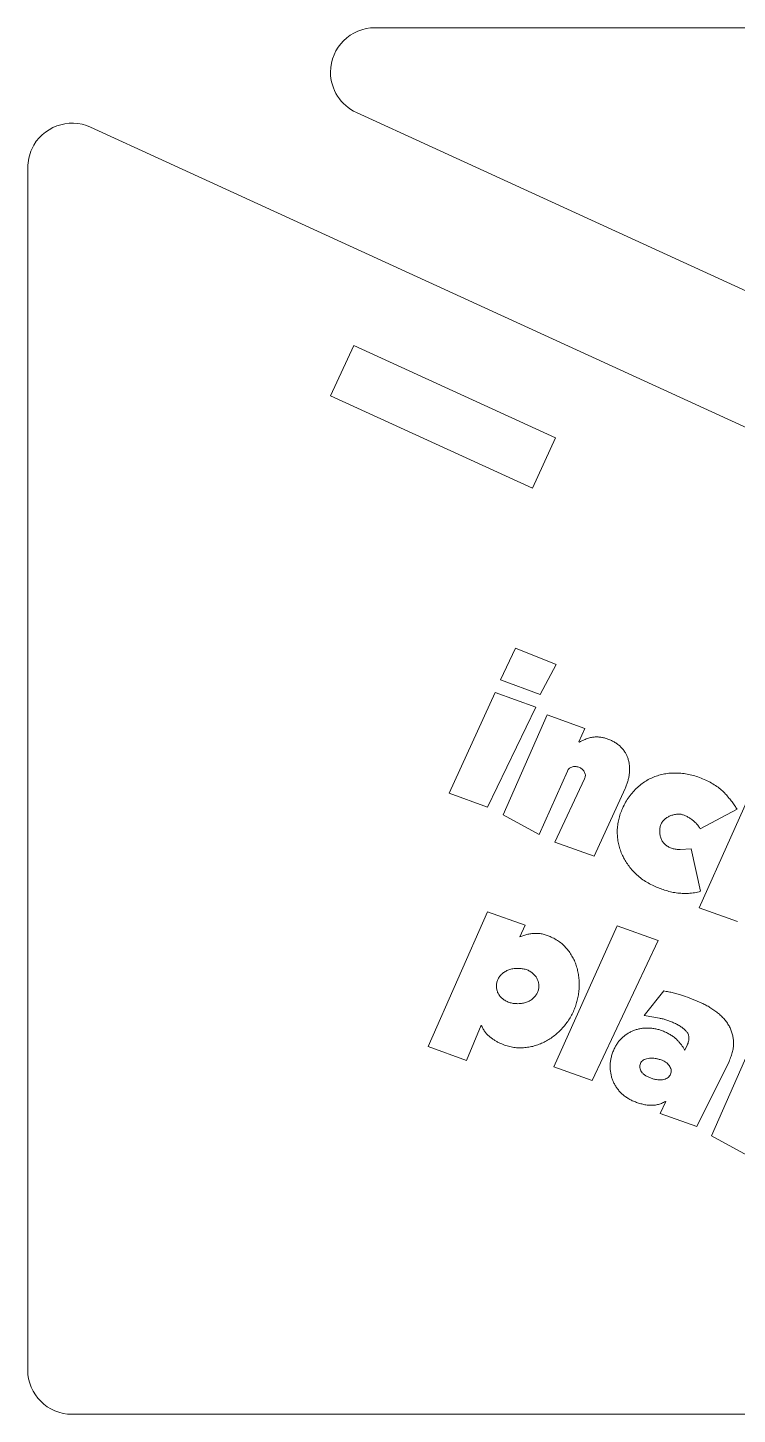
# Model space of a CAD drawing. Header units: inches. Extents: x 0.3 to 10.08, y -5.3 to -0.21.
# Drawn here: x 0.302 to 1.899, y -3.337 to -0.214 of the extents above; entities that cross this region are included whole.
import ezdxf

# ---------------------------------------------------------------- set-up
doc = ezdxf.new("R2010")
doc.units = ezdxf.units.IN
doc.header["$MEASUREMENT"] = 0
doc.layers.add('Layer 1', color=7, linetype='Continuous')

# ---------------------------------------------------------------- blocks, each defined once
blk = doc.blocks.new('block 10')
at = {"layer": 'Layer 1', "color": 7, "lineweight": 15, "true_color": 0xffffff}
blk.add_open_spline([(1.3572, -2.3736), (1.3572, -2.371), (1.3573, -2.3683), (1.3578, -2.3657), (1.3582, -2.3632), (1.359, -2.3607), (1.36, -2.3583), (1.3611, -2.3559), (1.3625, -2.3536), (1.3641, -2.3515), (1.3657, -2.3493), (1.3676, -2.3472), (1.3697, -2.3453), (1.3719, -2.3433), (1.3743, -2.3415), (1.3768, -2.34), (1.3794, -2.3385), (1.3822, -2.3373), (1.385, -2.3363), (1.3881, -2.3352), (1.3912, -2.3344), (1.3944, -2.3339), (1.3978, -2.3333), (1.4013, -2.3332), (1.4048, -2.333)], degree=3, knots=[0, 0, 0, 0, 1, 1, 1, 2, 2, 2, 3, 3, 3, 4, 4, 4, 5, 5, 5, 6, 6, 6, 7, 7, 7, 8, 8, 8, 8], dxfattribs=at)
blk = doc.blocks.new('block 11')
at = {"layer": 'Layer 1', "color": 7, "lineweight": 15, "true_color": 0xffffff}
blk.add_open_spline([(1.4048, -2.333), (1.4083, -2.3331), (1.4117, -2.3333), (1.4151, -2.3337), (1.4182, -2.3341), (1.4213, -2.3348), (1.4242, -2.3358), (1.427, -2.3367), (1.4298, -2.3379), (1.4323, -2.3394), (1.4348, -2.3408), (1.4372, -2.3425), (1.4394, -2.3444), (1.4415, -2.3462), (1.4434, -2.3482), (1.4451, -2.3504), (1.4467, -2.3524), (1.4481, -2.3547), (1.4492, -2.357), (1.4503, -2.3593), (1.4512, -2.3617), (1.4517, -2.3642), (1.4523, -2.3668), (1.4524, -2.3694), (1.4526, -2.372)], degree=3, knots=[0, 0, 0, 0, 1, 1, 1, 2, 2, 2, 3, 3, 3, 4, 4, 4, 5, 5, 5, 6, 6, 6, 7, 7, 7, 8, 8, 8, 8], dxfattribs=at)
blk = doc.blocks.new('block 12')
at = {"layer": 'Layer 1', "color": 7, "lineweight": 15, "true_color": 0xffffff}
blk.add_open_spline([(1.4526, -2.372), (1.4525, -2.3746), (1.4524, -2.3772), (1.452, -2.3798), (1.4515, -2.3822), (1.4508, -2.3847), (1.4497, -2.387), (1.4486, -2.3894), (1.4473, -2.3916), (1.4457, -2.3938), (1.444, -2.3961), (1.4421, -2.3982), (1.4401, -2.4001), (1.439, -2.4011), (1.4379, -2.4021), (1.4367, -2.403), (1.4355, -2.4039), (1.4343, -2.4047), (1.433, -2.4054), (1.4318, -2.4062), (1.4305, -2.4069), (1.4291, -2.4076), (1.4278, -2.4082), (1.4264, -2.4088), (1.4249, -2.4093), (1.4235, -2.4098), (1.422, -2.4103), (1.4205, -2.4106), (1.419, -2.4111), (1.4174, -2.4114), (1.4158, -2.4116), (1.4142, -2.4119), (1.4125, -2.4121), (1.4108, -2.4122), (1.4091, -2.4123), (1.4073, -2.4124), (1.4056, -2.4125)], degree=3, knots=[0, 0, 0, 0, 1, 1, 1, 2, 2, 2, 3, 3, 3, 4, 4, 4, 5, 5, 5, 6, 6, 6, 7, 7, 7, 8, 8, 8, 9, 9, 9, 10, 10, 10, 11, 11, 11, 12, 12, 12, 12], dxfattribs=at)
blk = doc.blocks.new('block 13')
at = {"layer": 'Layer 1', "color": 7, "lineweight": 15, "true_color": 0xffffff}
blk.add_open_spline([(1.4056, -2.4125), (1.4038, -2.4124), (1.402, -2.4124), (1.4002, -2.4123), (1.3985, -2.4122), (1.3968, -2.4121), (1.3951, -2.4118), (1.3935, -2.4116), (1.3919, -2.4113), (1.3903, -2.4109), (1.3887, -2.4105), (1.3872, -2.4101), (1.3857, -2.4096), (1.3829, -2.4086), (1.3802, -2.4073), (1.3775, -2.4059), (1.3751, -2.4045), (1.3727, -2.403), (1.3705, -2.4012), (1.3685, -2.3995), (1.3666, -2.3975), (1.3649, -2.3954), (1.3633, -2.3933), (1.3619, -2.3911), (1.3607, -2.3888), (1.3596, -2.3865), (1.3586, -2.384), (1.3581, -2.3815), (1.3575, -2.3789), (1.3573, -2.3762), (1.3572, -2.3736)], degree=3, knots=[0, 0, 0, 0, 1, 1, 1, 2, 2, 2, 3, 3, 3, 4, 4, 4, 5, 5, 5, 6, 6, 6, 7, 7, 7, 8, 8, 8, 9, 9, 9, 10, 10, 10, 10], dxfattribs=at)
blk = doc.blocks.new('block 14')
at = {"layer": 'Layer 1', "color": 7, "lineweight": 15, "true_color": 0xffffff}
blk.add_open_spline([(1.7095, -2.5817), (1.7069, -2.5809), (1.7043, -2.5801), (1.7018, -2.5791), (1.6996, -2.5782), (1.6974, -2.5772), (1.6953, -2.576), (1.6933, -2.5749), (1.6915, -2.5737), (1.6898, -2.5723), (1.6882, -2.5711), (1.6868, -2.5697), (1.6855, -2.5681), (1.6843, -2.5667), (1.6832, -2.5652), (1.6823, -2.5636), (1.6815, -2.5621), (1.6809, -2.5606), (1.6804, -2.559), (1.68, -2.5574), (1.6798, -2.5558), (1.6799, -2.5543), (1.6799, -2.5526), (1.6802, -2.551), (1.6805, -2.5494)], degree=3, knots=[0, 0, 0, 0, 1, 1, 1, 2, 2, 2, 3, 3, 3, 4, 4, 4, 5, 5, 5, 6, 6, 6, 7, 7, 7, 8, 8, 8, 8], dxfattribs=at)
blk = doc.blocks.new('block 15')
at = {"layer": 'Layer 1', "color": 7, "lineweight": 15, "true_color": 0xffffff}
blk.add_open_spline([(1.6805, -2.5494), (1.6811, -2.5479), (1.6817, -2.5464), (1.6826, -2.545), (1.6834, -2.5437), (1.6845, -2.5425), (1.6857, -2.5414), (1.687, -2.5403), (1.6885, -2.5393), (1.69, -2.5386), (1.6918, -2.5377), (1.6936, -2.5371), (1.6954, -2.5366), (1.6975, -2.536), (1.6995, -2.5356), (1.7016, -2.5354), (1.7037, -2.5351), (1.7059, -2.535), (1.708, -2.5351), (1.7102, -2.5351), (1.7125, -2.5354), (1.7147, -2.5358), (1.7171, -2.5362), (1.7194, -2.5367), (1.7217, -2.5373)], degree=3, knots=[0, 0, 0, 0, 1, 1, 1, 2, 2, 2, 3, 3, 3, 4, 4, 4, 5, 5, 5, 6, 6, 6, 7, 7, 7, 8, 8, 8, 8], dxfattribs=at)
blk = doc.blocks.new('block 16')
at = {"layer": 'Layer 1', "color": 7, "lineweight": 15, "true_color": 0xffffff}
blk.add_open_spline([(1.7217, -2.5373), (1.7245, -2.5381), (1.7273, -2.539), (1.73, -2.54), (1.7323, -2.5409), (1.7346, -2.542), (1.7367, -2.5433), (1.7386, -2.5444), (1.7404, -2.5457), (1.7421, -2.5472), (1.7435, -2.5485), (1.7448, -2.55), (1.746, -2.5516), (1.747, -2.553), (1.7478, -2.5546), (1.7486, -2.5562), (1.7493, -2.5576), (1.7499, -2.5591), (1.7502, -2.5606), (1.7506, -2.562), (1.7507, -2.5634), (1.7507, -2.5649), (1.7506, -2.5662), (1.7504, -2.5676), (1.7501, -2.569)], degree=3, knots=[0, 0, 0, 0, 1, 1, 1, 2, 2, 2, 3, 3, 3, 4, 4, 4, 5, 5, 5, 6, 6, 6, 7, 7, 7, 8, 8, 8, 8], dxfattribs=at)
blk = doc.blocks.new('block 17')
at = {"layer": 'Layer 1', "color": 7, "lineweight": 15, "true_color": 0xffffff}
blk.add_open_spline([(1.7501, -2.569), (1.7496, -2.5704), (1.7491, -2.5719), (1.7484, -2.5733), (1.7477, -2.5746), (1.7467, -2.5759), (1.7456, -2.577), (1.7444, -2.5781), (1.7431, -2.5791), (1.7418, -2.58), (1.7402, -2.581), (1.7385, -2.5817), (1.7368, -2.5824), (1.7349, -2.5831), (1.733, -2.5836), (1.731, -2.5839), (1.7289, -2.5842), (1.7267, -2.5843), (1.7246, -2.5843), (1.7221, -2.5842), (1.7197, -2.584), (1.7173, -2.5836), (1.7147, -2.5831), (1.7121, -2.5824), (1.7095, -2.5817)], degree=3, knots=[0, 0, 0, 0, 1, 1, 1, 2, 2, 2, 3, 3, 3, 4, 4, 4, 5, 5, 5, 6, 6, 6, 7, 7, 7, 8, 8, 8, 8], dxfattribs=at)
blk = doc.blocks.new('block 22')
at = {"layer": 'Layer 1', "color": 7, "lineweight": 15, "true_color": 0xffffff}
blk.add_lwpolyline([(1.9406, -2.4849), (1.8412, -2.7102)], dxfattribs=at)
blk = doc.blocks.new('block 23')
at = {"layer": 'Layer 1', "color": 7, "lineweight": 15, "true_color": 0xffffff}
blk.add_lwpolyline([(1.8412, -2.7102), (1.9223, -2.7546)], dxfattribs=at)
blk = doc.blocks.new('block 35')
at = {"layer": 'Layer 1', "color": 7, "lineweight": 15, "true_color": 0xffffff}
blk.add_lwpolyline([(1.8083, -2.6894), (1.8808, -2.5426)], dxfattribs=at)
blk = doc.blocks.new('block 36')
at = {"layer": 'Layer 1', "color": 7, "lineweight": 15, "true_color": 0xffffff}
blk.add_open_spline([(1.8808, -2.5426), (1.8825, -2.5388), (1.8842, -2.535), (1.8856, -2.5311), (1.887, -2.5275), (1.8881, -2.5238), (1.889, -2.52), (1.8898, -2.5165), (1.8904, -2.513), (1.8907, -2.5094), (1.8911, -2.506), (1.8912, -2.5026), (1.8911, -2.4992), (1.891, -2.4959), (1.8906, -2.4927), (1.8901, -2.4894), (1.8896, -2.4863), (1.889, -2.4832), (1.8881, -2.4801), (1.8873, -2.4771), (1.8862, -2.4741), (1.885, -2.4712), (1.8838, -2.4682), (1.8824, -2.4654), (1.8809, -2.4626), (1.8793, -2.4599), (1.8776, -2.4571), (1.8758, -2.4545), (1.874, -2.4519), (1.872, -2.4494), (1.8699, -2.4469), (1.8677, -2.4444), (1.8654, -2.4421), (1.8629, -2.4398), (1.8605, -2.4374), (1.8578, -2.4352), (1.8552, -2.4331), (1.8525, -2.4309), (1.8497, -2.4288), (1.8468, -2.4269), (1.8439, -2.4248), (1.841, -2.4229), (1.838, -2.4211), (1.8351, -2.4193), (1.832, -2.4175), (1.8289, -2.4159), (1.8258, -2.4143), (1.8226, -2.4128), (1.8195, -2.4112)], degree=3, knots=[0, 0, 0, 0, 1, 1, 1, 2, 2, 2, 3, 3, 3, 4, 4, 4, 5, 5, 5, 6, 6, 6, 7, 7, 7, 8, 8, 8, 9, 9, 9, 10, 10, 10, 11, 11, 11, 12, 12, 12, 13, 13, 13, 14, 14, 14, 15, 15, 15, 16, 16, 16, 16], dxfattribs=at)
blk = doc.blocks.new('block 37')
at = {"layer": 'Layer 1', "color": 7, "lineweight": 15, "true_color": 0xffffff}
blk.add_open_spline([(1.8195, -2.4112), (1.8124, -2.4081), (1.8053, -2.405), (1.7982, -2.4021), (1.7911, -2.3993), (1.784, -2.3967), (1.7768, -2.3943), (1.7732, -2.3931), (1.7696, -2.3919), (1.766, -2.3909), (1.7625, -2.3899), (1.7589, -2.3889), (1.7553, -2.3881), (1.7518, -2.3872), (1.7482, -2.3864), (1.7446, -2.3857), (1.7411, -2.385), (1.7375, -2.3844), (1.7339, -2.3839)], degree=3, knots=[0, 0, 0, 0, 1, 1, 1, 2, 2, 2, 3, 3, 3, 4, 4, 4, 5, 5, 5, 6, 6, 6, 6], dxfattribs=at)
blk = doc.blocks.new('block 38')
at = {"layer": 'Layer 1', "color": 7, "lineweight": 15, "true_color": 0xffffff}
blk.add_lwpolyline([(1.7339, -2.3839), (1.6899, -2.4395)], dxfattribs=at)
blk = doc.blocks.new('block 39')
at = {"layer": 'Layer 1', "color": 7, "lineweight": 15, "true_color": 0xffffff}
blk.add_open_spline([(1.6899, -2.4395), (1.6957, -2.4403), (1.7014, -2.4411), (1.7072, -2.442), (1.7128, -2.4429), (1.7184, -2.4439), (1.724, -2.4451), (1.7268, -2.4457), (1.7296, -2.4463), (1.7323, -2.447), (1.7352, -2.4478), (1.738, -2.4486), (1.7407, -2.4495), (1.7436, -2.4505), (1.7465, -2.4515), (1.7493, -2.4526), (1.7522, -2.4537), (1.755, -2.455), (1.7579, -2.4563)], degree=3, knots=[0, 0, 0, 0, 1, 1, 1, 2, 2, 2, 3, 3, 3, 4, 4, 4, 5, 5, 5, 6, 6, 6, 6], dxfattribs=at)
blk = doc.blocks.new('block 40')
at = {"layer": 'Layer 1', "color": 7, "lineweight": 15, "true_color": 0xffffff}
blk.add_open_spline([(1.7579, -2.4563), (1.7609, -2.4577), (1.7638, -2.4592), (1.7667, -2.4608), (1.7693, -2.4623), (1.7719, -2.4639), (1.7743, -2.4656), (1.7766, -2.4672), (1.7787, -2.4689), (1.7807, -2.4708), (1.7826, -2.4725), (1.7843, -2.4743), (1.7859, -2.4763), (1.7866, -2.4773), (1.7873, -2.4782), (1.7879, -2.4793), (1.7885, -2.4803), (1.7889, -2.4813), (1.7893, -2.4824), (1.7897, -2.4835), (1.7901, -2.4846), (1.7903, -2.4857), (1.7905, -2.4869), (1.7906, -2.4881), (1.7906, -2.4893), (1.7907, -2.4906), (1.7906, -2.4918), (1.7905, -2.4931), (1.7903, -2.4944), (1.7901, -2.4958), (1.7898, -2.4971), (1.7894, -2.4985), (1.789, -2.4999), (1.7885, -2.5013), (1.788, -2.5028), (1.7873, -2.5042), (1.7867, -2.5057)], degree=3, knots=[0, 0, 0, 0, 1, 1, 1, 2, 2, 2, 3, 3, 3, 4, 4, 4, 5, 5, 5, 6, 6, 6, 7, 7, 7, 8, 8, 8, 9, 9, 9, 10, 10, 10, 11, 11, 11, 12, 12, 12, 12], dxfattribs=at)
blk = doc.blocks.new('block 41')
at = {"layer": 'Layer 1', "color": 7, "lineweight": 15, "true_color": 0xffffff}
blk.add_lwpolyline([(1.7867, -2.5057), (1.7813, -2.5175)], dxfattribs=at)
blk = doc.blocks.new('block 42')
at = {"layer": 'Layer 1', "color": 7, "lineweight": 15, "true_color": 0xffffff}
blk.add_open_spline([(1.7813, -2.5175), (1.7803, -2.5157), (1.7793, -2.5139), (1.7782, -2.5122), (1.7771, -2.5103), (1.7759, -2.5085), (1.7746, -2.5068), (1.7733, -2.5049), (1.7719, -2.5031), (1.7704, -2.5014), (1.7689, -2.4995), (1.7674, -2.4977), (1.7657, -2.4959), (1.764, -2.494), (1.7621, -2.4922), (1.7602, -2.4906), (1.7582, -2.4888), (1.756, -2.4871), (1.7537, -2.4855), (1.7513, -2.4839), (1.7488, -2.4823), (1.7462, -2.4809), (1.7434, -2.4794), (1.7405, -2.478), (1.7377, -2.4766)], degree=3, knots=[0, 0, 0, 0, 1, 1, 1, 2, 2, 2, 3, 3, 3, 4, 4, 4, 5, 5, 5, 6, 6, 6, 7, 7, 7, 8, 8, 8, 8], dxfattribs=at)
blk = doc.blocks.new('block 43')
at = {"layer": 'Layer 1', "color": 7, "lineweight": 15, "true_color": 0xffffff}
blk.add_open_spline([(1.7377, -2.4766), (1.7348, -2.4753), (1.7319, -2.4741), (1.729, -2.473), (1.7262, -2.472), (1.7233, -2.4711), (1.7204, -2.4704), (1.7175, -2.4696), (1.7146, -2.469), (1.7116, -2.4685), (1.7088, -2.4681), (1.7059, -2.4678), (1.703, -2.4676), (1.7001, -2.4674), (1.6972, -2.4674), (1.6944, -2.4675), (1.6916, -2.4675), (1.6888, -2.4677), (1.6861, -2.468), (1.6834, -2.4684), (1.6807, -2.4689), (1.678, -2.4695), (1.6753, -2.4701), (1.6727, -2.4708), (1.6701, -2.4716), (1.6676, -2.4724), (1.6651, -2.4734), (1.6626, -2.4745), (1.6602, -2.4756), (1.6578, -2.4768), (1.6555, -2.4781), (1.6531, -2.4794), (1.6508, -2.4808), (1.6486, -2.4824), (1.6464, -2.484), (1.6443, -2.4856), (1.6422, -2.4874), (1.6402, -2.4892), (1.6382, -2.4911), (1.6363, -2.4931), (1.6344, -2.4951), (1.6327, -2.4972), (1.631, -2.4995), (1.6294, -2.5017), (1.6278, -2.5041), (1.6264, -2.5065), (1.6249, -2.509), (1.6237, -2.5116), (1.6224, -2.5142)], degree=3, knots=[0, 0, 0, 0, 1, 1, 1, 2, 2, 2, 3, 3, 3, 4, 4, 4, 5, 5, 5, 6, 6, 6, 7, 7, 7, 8, 8, 8, 9, 9, 9, 10, 10, 10, 11, 11, 11, 12, 12, 12, 13, 13, 13, 14, 14, 14, 15, 15, 15, 16, 16, 16, 16], dxfattribs=at)
blk = doc.blocks.new('block 44')
at = {"layer": 'Layer 1', "color": 7, "lineweight": 15, "true_color": 0xffffff}
blk.add_open_spline([(1.6224, -2.5142), (1.6211, -2.5173), (1.6198, -2.5203), (1.6186, -2.5235), (1.6175, -2.5264), (1.6166, -2.5295), (1.6159, -2.5326), (1.6151, -2.5355), (1.6145, -2.5385), (1.614, -2.5416), (1.6136, -2.5446), (1.6134, -2.5476), (1.6133, -2.5506), (1.6132, -2.5535), (1.6132, -2.5564), (1.6134, -2.5594), (1.6136, -2.5622), (1.6139, -2.565), (1.6144, -2.5678), (1.6148, -2.5706), (1.6154, -2.5733), (1.616, -2.576), (1.6167, -2.5787), (1.6175, -2.5813), (1.6185, -2.5839), (1.6194, -2.5865), (1.6206, -2.589), (1.6218, -2.5914), (1.623, -2.5939), (1.6243, -2.5963), (1.6257, -2.5986), (1.6272, -2.6009), (1.6287, -2.6031), (1.6304, -2.6053), (1.6321, -2.6075), (1.6339, -2.6096), (1.6358, -2.6116), (1.6377, -2.6137), (1.6398, -2.6156), (1.6419, -2.6174), (1.644, -2.6192), (1.6462, -2.6209), (1.6484, -2.6225), (1.6507, -2.6242), (1.6531, -2.6257), (1.6555, -2.6271), (1.658, -2.6285), (1.6606, -2.6298), (1.6631, -2.631)], degree=3, knots=[0, 0, 0, 0, 1, 1, 1, 2, 2, 2, 3, 3, 3, 4, 4, 4, 5, 5, 5, 6, 6, 6, 7, 7, 7, 8, 8, 8, 9, 9, 9, 10, 10, 10, 11, 11, 11, 12, 12, 12, 13, 13, 13, 14, 14, 14, 15, 15, 15, 16, 16, 16, 16], dxfattribs=at)
blk = doc.blocks.new('block 45')
at = {"layer": 'Layer 1', "color": 7, "lineweight": 15, "true_color": 0xffffff}
blk.add_open_spline([(1.6631, -2.631), (1.6663, -2.6324), (1.6694, -2.6337), (1.6726, -2.6349), (1.6757, -2.6361), (1.6789, -2.637), (1.6821, -2.6379), (1.6852, -2.6387), (1.6884, -2.6394), (1.6915, -2.64), (1.6947, -2.6406), (1.6978, -2.641), (1.701, -2.6412), (1.7042, -2.6415), (1.7073, -2.6415), (1.7104, -2.6413), (1.7136, -2.6411), (1.7167, -2.6406), (1.7197, -2.6399), (1.7228, -2.6392), (1.7258, -2.6382), (1.7287, -2.637), (1.7317, -2.6358), (1.7346, -2.6343), (1.7375, -2.6327)], degree=3, knots=[0, 0, 0, 0, 1, 1, 1, 2, 2, 2, 3, 3, 3, 4, 4, 4, 5, 5, 5, 6, 6, 6, 7, 7, 7, 8, 8, 8, 8], dxfattribs=at)
blk = doc.blocks.new('block 46')
at = {"layer": 'Layer 1', "color": 7, "lineweight": 15, "true_color": 0xffffff}
blk.add_lwpolyline([(1.7375, -2.6327), (1.7384, -2.6331)], dxfattribs=at)
blk = doc.blocks.new('block 47')
at = {"layer": 'Layer 1', "color": 7, "lineweight": 15, "true_color": 0xffffff}
blk.add_lwpolyline([(1.7384, -2.6331), (1.7261, -2.6598)], dxfattribs=at)
blk = doc.blocks.new('block 48')
at = {"layer": 'Layer 1', "color": 7, "lineweight": 15, "true_color": 0xffffff}
blk.add_lwpolyline([(1.7261, -2.6598), (1.8083, -2.6894)], dxfattribs=at)
blk = doc.blocks.new('block 82')
at = {"layer": 'Layer 1', "color": 7, "lineweight": 15, "true_color": 0xffffff}
blk.add_lwpolyline([(1.956, -1.8784), (1.8136, -2.1965)], dxfattribs=at)
blk = doc.blocks.new('block 83')
at = {"layer": 'Layer 1', "color": 7, "lineweight": 15, "true_color": 0xffffff}
blk.add_lwpolyline([(1.8136, -2.1965), (1.8996, -2.2273)], dxfattribs=at)
blk = doc.blocks.new('block 84')
at = {"layer": 'Layer 1', "color": 7, "lineweight": 15, "true_color": 0xffffff}
blk.add_lwpolyline([(1.7958, -2.064), (1.7711, -2.065)], dxfattribs=at)
blk = doc.blocks.new('block 85')
at = {"layer": 'Layer 1', "color": 7, "lineweight": 15, "true_color": 0xffffff}
blk.add_open_spline([(1.7248, -2.0257), (1.7248, -2.0242), (1.7247, -2.0227), (1.7248, -2.0212), (1.7249, -2.0198), (1.725, -2.0183), (1.7252, -2.0169), (1.7255, -2.0155), (1.7257, -2.0142), (1.7261, -2.0128), (1.7265, -2.0116), (1.7269, -2.0103), (1.7274, -2.0091), (1.7284, -2.0067), (1.7297, -2.0044), (1.7313, -2.0023), (1.7328, -2.0003), (1.7345, -1.9984), (1.7364, -1.9968), (1.7384, -1.9951), (1.7405, -1.9936), (1.7428, -1.9923), (1.7451, -1.991), (1.7475, -1.9899), (1.75, -1.9889), (1.7526, -1.9879), (1.7554, -1.9871), (1.7581, -1.9866), (1.761, -1.986), (1.764, -1.9858), (1.767, -1.9855)], degree=3, knots=[0, 0, 0, 0, 1, 1, 1, 2, 2, 2, 3, 3, 3, 4, 4, 4, 5, 5, 5, 6, 6, 6, 7, 7, 7, 8, 8, 8, 9, 9, 9, 10, 10, 10, 10], dxfattribs=at)
blk = doc.blocks.new('block 86')
at = {"layer": 'Layer 1', "color": 7, "lineweight": 15, "true_color": 0xffffff}
blk.add_open_spline([(1.767, -1.9855), (1.7689, -1.9855), (1.7709, -1.9856), (1.7728, -1.9859), (1.7751, -1.9863), (1.7773, -1.9871), (1.7795, -1.9879), (1.7819, -1.9889), (1.7842, -1.9899), (1.7865, -1.9911), (1.7889, -1.9924), (1.7912, -1.9938), (1.7935, -1.9953), (1.7958, -1.9968), (1.798, -1.9985), (1.8002, -2.0002), (1.8024, -2.002), (1.8045, -2.004), (1.8065, -2.006), (1.8084, -2.008), (1.8102, -2.01), (1.8118, -2.0123), (1.8134, -2.0144), (1.8147, -2.0167), (1.816, -2.0189)], degree=3, knots=[0, 0, 0, 0, 1, 1, 1, 2, 2, 2, 3, 3, 3, 4, 4, 4, 5, 5, 5, 6, 6, 6, 7, 7, 7, 8, 8, 8, 8], dxfattribs=at)
blk = doc.blocks.new('block 87')
at = {"layer": 'Layer 1', "color": 7, "lineweight": 15, "true_color": 0xffffff}
blk.add_lwpolyline([(1.816, -2.0189), (1.8991, -1.9746)], dxfattribs=at)
blk = doc.blocks.new('block 88')
at = {"layer": 'Layer 1', "color": 7, "lineweight": 15, "true_color": 0xffffff}
blk.add_open_spline([(1.8991, -1.9746), (1.8974, -1.9719), (1.8957, -1.9691), (1.8938, -1.9665), (1.8919, -1.9636), (1.8898, -1.9608), (1.8877, -1.958), (1.8854, -1.9551), (1.883, -1.9521), (1.8806, -1.9493), (1.8781, -1.9462), (1.8755, -1.9431), (1.8728, -1.9402), (1.8699, -1.9371), (1.867, -1.934), (1.8638, -1.9312), (1.8605, -1.9283), (1.857, -1.9256), (1.8534, -1.9231), (1.8496, -1.9204), (1.8457, -1.9179), (1.8416, -1.9156), (1.8373, -1.9132), (1.8328, -1.911), (1.8283, -1.9088)], degree=3, knots=[0, 0, 0, 0, 1, 1, 1, 2, 2, 2, 3, 3, 3, 4, 4, 4, 5, 5, 5, 6, 6, 6, 7, 7, 7, 8, 8, 8, 8], dxfattribs=at)
blk = doc.blocks.new('block 89')
at = {"layer": 'Layer 1', "color": 7, "lineweight": 15, "true_color": 0xffffff}
blk.add_open_spline([(1.8283, -1.9088), (1.8237, -1.9068), (1.8191, -1.9048), (1.8144, -1.9031), (1.8098, -1.9014), (1.8051, -1.8999), (1.8004, -1.8986), (1.7958, -1.8974), (1.7911, -1.8963), (1.7864, -1.8954), (1.7818, -1.8946), (1.7772, -1.894), (1.7725, -1.8935), (1.7679, -1.8931), (1.7633, -1.8929), (1.7588, -1.8929), (1.7543, -1.8929), (1.7498, -1.8931), (1.7454, -1.8936), (1.741, -1.894), (1.7367, -1.8947), (1.7324, -1.8956), (1.7281, -1.8965), (1.7239, -1.8976), (1.7198, -1.8989), (1.7157, -1.9003), (1.7116, -1.9018), (1.7077, -1.9036), (1.7037, -1.9053), (1.6999, -1.9073), (1.6961, -1.9095), (1.6923, -1.9117), (1.6886, -1.9141), (1.6851, -1.9167), (1.6814, -1.9194), (1.6779, -1.9223), (1.6746, -1.9253), (1.6712, -1.9285), (1.6679, -1.9318), (1.6649, -1.9353), (1.6617, -1.9388), (1.6588, -1.9426), (1.656, -1.9464), (1.6531, -1.9504), (1.6505, -1.9546), (1.648, -1.9589), (1.6455, -1.9633), (1.6433, -1.968), (1.641, -1.9726)], degree=3, knots=[0, 0, 0, 0, 1, 1, 1, 2, 2, 2, 3, 3, 3, 4, 4, 4, 5, 5, 5, 6, 6, 6, 7, 7, 7, 8, 8, 8, 9, 9, 9, 10, 10, 10, 11, 11, 11, 12, 12, 12, 13, 13, 13, 14, 14, 14, 15, 15, 15, 16, 16, 16, 16], dxfattribs=at)
blk = doc.blocks.new('block 90')
at = {"layer": 'Layer 1', "color": 7, "lineweight": 15, "true_color": 0xffffff}
blk.add_open_spline([(1.641, -1.9726), (1.6392, -1.9767), (1.6375, -1.9808), (1.636, -1.985), (1.6345, -1.9892), (1.6334, -1.9934), (1.6324, -1.9977), (1.6315, -2.0018), (1.6307, -2.0061), (1.6302, -2.0103), (1.6296, -2.0146), (1.6293, -2.0189), (1.6293, -2.0232), (1.6292, -2.0275), (1.6294, -2.0317), (1.6297, -2.0359), (1.6301, -2.0401), (1.6306, -2.0443), (1.6313, -2.0484), (1.6321, -2.0525), (1.6331, -2.0566), (1.6342, -2.0607), (1.6354, -2.0647), (1.6368, -2.0687), (1.6383, -2.0726), (1.6399, -2.0765), (1.6417, -2.0804), (1.6436, -2.0841), (1.6456, -2.0879), (1.6477, -2.0916), (1.6501, -2.0951), (1.6524, -2.0987), (1.655, -2.1022), (1.6576, -2.1056), (1.6604, -2.109), (1.6633, -2.1124), (1.6663, -2.1156), (1.6694, -2.1188), (1.6727, -2.1219), (1.6761, -2.1248), (1.6796, -2.1278), (1.6832, -2.1305), (1.6869, -2.1332), (1.6907, -2.1358), (1.6946, -2.1383), (1.6987, -2.1406), (1.7029, -2.143), (1.7072, -2.1451), (1.7116, -2.1472)], degree=3, knots=[0, 0, 0, 0, 1, 1, 1, 2, 2, 2, 3, 3, 3, 4, 4, 4, 5, 5, 5, 6, 6, 6, 7, 7, 7, 8, 8, 8, 9, 9, 9, 10, 10, 10, 11, 11, 11, 12, 12, 12, 13, 13, 13, 14, 14, 14, 15, 15, 15, 16, 16, 16, 16], dxfattribs=at)
blk = doc.blocks.new('block 91')
at = {"layer": 'Layer 1', "color": 7, "lineweight": 15, "true_color": 0xffffff}
blk.add_open_spline([(1.7116, -2.1472), (1.7155, -2.1489), (1.7194, -2.1506), (1.7234, -2.1522), (1.7274, -2.1539), (1.7316, -2.1553), (1.7358, -2.1567), (1.7401, -2.1581), (1.7444, -2.1593), (1.7488, -2.1603), (1.7531, -2.1613), (1.7576, -2.1622), (1.762, -2.1628), (1.7665, -2.1634), (1.771, -2.1638), (1.7756, -2.164), (1.7802, -2.1643), (1.7847, -2.1643), (1.7893, -2.1641), (1.794, -2.1639), (1.7986, -2.1634), (1.8032, -2.1626), (1.8078, -2.1617), (1.8124, -2.1605), (1.8169, -2.1593)], degree=3, knots=[0, 0, 0, 0, 1, 1, 1, 2, 2, 2, 3, 3, 3, 4, 4, 4, 5, 5, 5, 6, 6, 6, 7, 7, 7, 8, 8, 8, 8], dxfattribs=at)
blk = doc.blocks.new('block 92')
at = {"layer": 'Layer 1', "color": 7, "lineweight": 15, "true_color": 0xffffff}
blk.add_lwpolyline([(1.8169, -2.1593), (1.7958, -2.064)], dxfattribs=at)
blk = doc.blocks.new('block 93')
at = {"layer": 'Layer 1', "color": 7, "lineweight": 15, "true_color": 0xffffff}
blk.add_lwpolyline([(1.4716, -1.7616), (1.3722, -1.987)], dxfattribs=at)
blk = doc.blocks.new('block 94')
at = {"layer": 'Layer 1', "color": 7, "lineweight": 15, "true_color": 0xffffff}
blk.add_lwpolyline([(1.3722, -1.987), (1.4533, -2.0313)], dxfattribs=at)
blk = doc.blocks.new('block 95')
at = {"layer": 'Layer 1', "color": 7, "lineweight": 15, "true_color": 0xffffff}
blk.add_lwpolyline([(1.4533, -2.0313), (1.5168, -1.8885)], dxfattribs=at)
blk = doc.blocks.new('block 96')
at = {"layer": 'Layer 1', "color": 7, "lineweight": 15, "true_color": 0xffffff}
blk.add_open_spline([(1.5168, -1.8885), (1.5175, -1.8873), (1.5181, -1.8861), (1.5189, -1.885), (1.5197, -1.8839), (1.5205, -1.883), (1.5215, -1.8822), (1.5225, -1.8814), (1.5236, -1.8807), (1.5248, -1.8802), (1.526, -1.8796), (1.5273, -1.8792), (1.5286, -1.8789), (1.5299, -1.8786), (1.5312, -1.8784), (1.5326, -1.8784), (1.5339, -1.8783), (1.5352, -1.8783), (1.5365, -1.8784), (1.5379, -1.8786), (1.5392, -1.8788), (1.5404, -1.8792), (1.5417, -1.8796), (1.543, -1.8801), (1.5442, -1.8806)], degree=3, knots=[0, 0, 0, 0, 1, 1, 1, 2, 2, 2, 3, 3, 3, 4, 4, 4, 5, 5, 5, 6, 6, 6, 7, 7, 7, 8, 8, 8, 8], dxfattribs=at)
blk = doc.blocks.new('block 97')
at = {"layer": 'Layer 1', "color": 7, "lineweight": 15, "true_color": 0xffffff}
blk.add_open_spline([(1.5442, -1.8806), (1.5455, -1.8812), (1.5467, -1.8819), (1.5479, -1.8826), (1.549, -1.8834), (1.5501, -1.8842), (1.551, -1.8851), (1.552, -1.886), (1.5528, -1.887), (1.5536, -1.8881), (1.5544, -1.8892), (1.5551, -1.8903), (1.5557, -1.8915), (1.5562, -1.8927), (1.5567, -1.8939), (1.557, -1.8952), (1.5573, -1.8963), (1.5574, -1.8975), (1.5574, -1.8987), (1.5574, -1.8999), (1.5573, -1.9011), (1.5569, -1.9023), (1.5566, -1.9035), (1.5561, -1.9046), (1.5556, -1.9057)], degree=3, knots=[0, 0, 0, 0, 1, 1, 1, 2, 2, 2, 3, 3, 3, 4, 4, 4, 5, 5, 5, 6, 6, 6, 7, 7, 7, 8, 8, 8, 8], dxfattribs=at)
blk = doc.blocks.new('block 98')
at = {"layer": 'Layer 1', "color": 7, "lineweight": 15, "true_color": 0xffffff}
blk.add_lwpolyline([(1.5556, -1.9057), (1.4888, -2.0484)], dxfattribs=at)
blk = doc.blocks.new('block 99')
at = {"layer": 'Layer 1', "color": 7, "lineweight": 15, "true_color": 0xffffff}
blk.add_lwpolyline([(1.4888, -2.0484), (1.577, -2.0803)], dxfattribs=at)
blk = doc.blocks.new('block 100')
at = {"layer": 'Layer 1', "color": 7, "lineweight": 15, "true_color": 0xffffff}
blk.add_lwpolyline([(1.577, -2.0803), (1.6468, -1.928)], dxfattribs=at)
blk = doc.blocks.new('block 101')
at = {"layer": 'Layer 1', "color": 7, "lineweight": 15, "true_color": 0xffffff}
blk.add_open_spline([(1.6468, -1.928), (1.648, -1.9253), (1.6491, -1.9226), (1.6502, -1.9198), (1.6512, -1.9171), (1.6522, -1.9143), (1.653, -1.9116), (1.6538, -1.9089), (1.6544, -1.9062), (1.655, -1.9034), (1.6555, -1.9007), (1.656, -1.898), (1.6563, -1.8953), (1.6566, -1.8926), (1.6568, -1.8899), (1.6569, -1.8872), (1.657, -1.8846), (1.657, -1.882), (1.6569, -1.8794), (1.6567, -1.8768), (1.6564, -1.8743), (1.656, -1.8718), (1.6556, -1.8693), (1.6551, -1.8668), (1.6545, -1.8644), (1.6538, -1.8619), (1.6531, -1.8596), (1.6522, -1.8572), (1.6513, -1.8549), (1.6503, -1.8527), (1.6492, -1.8505), (1.6481, -1.8483), (1.6468, -1.8462), (1.6454, -1.8441), (1.644, -1.842), (1.6424, -1.84), (1.6408, -1.8381), (1.6391, -1.8362), (1.6373, -1.8343), (1.6355, -1.8325), (1.6335, -1.8307), (1.6314, -1.829), (1.6292, -1.8275), (1.627, -1.8258), (1.6246, -1.8243), (1.6222, -1.8229), (1.6197, -1.8215), (1.617, -1.8202), (1.6144, -1.8189)], degree=3, knots=[0, 0, 0, 0, 1, 1, 1, 2, 2, 2, 3, 3, 3, 4, 4, 4, 5, 5, 5, 6, 6, 6, 7, 7, 7, 8, 8, 8, 9, 9, 9, 10, 10, 10, 11, 11, 11, 12, 12, 12, 13, 13, 13, 14, 14, 14, 15, 15, 15, 16, 16, 16, 16], dxfattribs=at)
blk = doc.blocks.new('block 102')
at = {"layer": 'Layer 1', "color": 7, "lineweight": 15, "true_color": 0xffffff}
blk.add_open_spline([(1.6144, -1.8189), (1.6117, -1.8177), (1.609, -1.8166), (1.6063, -1.8156), (1.6036, -1.8147), (1.6009, -1.814), (1.5982, -1.8133), (1.5955, -1.8127), (1.5927, -1.8123), (1.59, -1.812), (1.5872, -1.8117), (1.5845, -1.8115), (1.5817, -1.8116), (1.5789, -1.8116), (1.576, -1.8119), (1.5732, -1.8123), (1.5701, -1.8128), (1.5671, -1.8136), (1.5642, -1.8145), (1.5608, -1.8156), (1.5576, -1.8168), (1.5544, -1.8182), (1.551, -1.8198), (1.5476, -1.8216), (1.5442, -1.8234)], degree=3, knots=[0, 0, 0, 0, 1, 1, 1, 2, 2, 2, 3, 3, 3, 4, 4, 4, 5, 5, 5, 6, 6, 6, 7, 7, 7, 8, 8, 8, 8], dxfattribs=at)
blk = doc.blocks.new('block 103')
at = {"layer": 'Layer 1', "color": 7, "lineweight": 15, "true_color": 0xffffff}
blk.add_lwpolyline([(1.5442, -1.8234), (1.5426, -1.8227)], dxfattribs=at)
blk = doc.blocks.new('block 104')
at = {"layer": 'Layer 1', "color": 7, "lineweight": 15, "true_color": 0xffffff}
blk.add_lwpolyline([(1.5426, -1.8227), (1.5565, -1.7924)], dxfattribs=at)
blk = doc.blocks.new('block 105')
at = {"layer": 'Layer 1', "color": 7, "lineweight": 15, "true_color": 0xffffff}
blk.add_lwpolyline([(1.5565, -1.7924), (1.4716, -1.7616)], dxfattribs=at)
blk = doc.blocks.new('block 106')
at = {"layer": 'Layer 1', "color": 7, "lineweight": 15, "true_color": 0xffffff}
blk.add_lwpolyline([(1.4553, -1.7159), (1.4917, -1.6488)], dxfattribs=at)
blk = doc.blocks.new('block 107')
at = {"layer": 'Layer 1', "color": 7, "lineweight": 15, "true_color": 0xffffff}
blk.add_lwpolyline([(1.4917, -1.6488), (1.3998, -1.6115)], dxfattribs=at)
blk = doc.blocks.new('block 108')
at = {"layer": 'Layer 1', "color": 7, "lineweight": 15, "true_color": 0xffffff}
blk.add_lwpolyline([(1.3998, -1.6115), (1.3665, -1.6829)], dxfattribs=at)
blk = doc.blocks.new('block 109')
at = {"layer": 'Layer 1', "color": 7, "lineweight": 15, "true_color": 0xffffff}
blk.add_lwpolyline([(1.3665, -1.6829), (1.4553, -1.7159)], dxfattribs=at)
blk = doc.blocks.new('block 110')
at = {"layer": 'Layer 1', "color": 7, "lineweight": 15, "true_color": 0xffffff}
blk.add_lwpolyline([(1.3373, -1.9696), (1.4456, -1.7444)], dxfattribs=at)
blk = doc.blocks.new('block 111')
at = {"layer": 'Layer 1', "color": 7, "lineweight": 15, "true_color": 0xffffff}
blk.add_lwpolyline([(1.4456, -1.7444), (1.3545, -1.7113)], dxfattribs=at)
blk = doc.blocks.new('block 112')
at = {"layer": 'Layer 1', "color": 7, "lineweight": 15, "true_color": 0xffffff}
blk.add_lwpolyline([(1.3545, -1.7113), (1.2505, -1.9384)], dxfattribs=at)
blk = doc.blocks.new('block 113')
at = {"layer": 'Layer 1', "color": 7, "lineweight": 15, "true_color": 0xffffff}
blk.add_lwpolyline([(1.2505, -1.9384), (1.3373, -1.9696)], dxfattribs=at)
blk = doc.blocks.new('block 126')
at = {"layer": 'Layer 1', "color": 7, "lineweight": 15, "true_color": 0xffffff}
blk.add_lwpolyline([(1.4903, -1.138), (1.0357, -0.9296)], dxfattribs=at)
blk = doc.blocks.new('block 127')
at = {"layer": 'Layer 1', "color": 7, "lineweight": 15, "true_color": 0xffffff}
blk.add_lwpolyline([(1.0357, -0.9296), (0.9836, -1.0433)], dxfattribs=at)
blk = doc.blocks.new('block 128')
at = {"layer": 'Layer 1', "color": 7, "lineweight": 15, "true_color": 0xffffff}
blk.add_lwpolyline([(0.9836, -1.0433), (1.4382, -1.2516)], dxfattribs=at)
blk = doc.blocks.new('block 129')
at = {"layer": 'Layer 1', "color": 7, "lineweight": 15, "true_color": 0xffffff}
blk.add_lwpolyline([(1.4382, -1.2516), (1.4903, -1.138)], dxfattribs=at)
blk = doc.blocks.new('block 130')
at = {"layer": 'Layer 1', "color": 7, "lineweight": 15, "true_color": 0xffffff}
blk.add_lwpolyline([(6.3524, -3.1465), (0.4435, -0.4382)], dxfattribs=at)
blk = doc.blocks.new('block 132')
at = {"layer": 'Layer 1', "color": 7, "lineweight": 15, "true_color": 0xffffff}
blk.add_lwpolyline([(0.4019, -3.3374), (6.3107, -3.3374)], dxfattribs=at)
blk = doc.blocks.new('block 133')
at = {"layer": 'Layer 1', "color": 7, "lineweight": 15, "true_color": 0xffffff}
blk.add_open_spline([(0.3019, -3.2374), (0.3019, -3.2926), (0.3466, -3.3374), (0.4019, -3.3374)], degree=3, dxfattribs=at)
blk = doc.blocks.new('block 134')
at = {"layer": 'Layer 1', "color": 7, "lineweight": 15, "true_color": 0xffffff}
blk.add_lwpolyline([(0.3019, -0.5291), (0.3019, -3.2374)], dxfattribs=at)
blk = doc.blocks.new('block 135')
at = {"layer": 'Layer 1', "color": 7, "lineweight": 15, "true_color": 0xffffff}
blk.add_open_spline([(0.4435, -0.4382), (0.3933, -0.4152), (0.334, -0.4372), (0.3109, -0.4874), (0.305, -0.5005), (0.3019, -0.5147), (0.3019, -0.5291)], degree=3, knots=[0, 0, 0, 0, 1, 1, 1, 2, 2, 2, 2], dxfattribs=at)
blk = doc.blocks.new('block 143')
at = {"layer": 'Layer 1', "color": 7, "lineweight": 15, "true_color": 0xffffff}
blk.add_lwpolyline([(1.2032, -2.5093), (1.2895, -2.5402)], dxfattribs=at)
blk = doc.blocks.new('block 144')
at = {"layer": 'Layer 1', "color": 7, "lineweight": 15, "true_color": 0xffffff}
blk.add_lwpolyline([(1.2895, -2.5402), (1.3229, -2.4608)], dxfattribs=at)
blk = doc.blocks.new('block 145')
at = {"layer": 'Layer 1', "color": 7, "lineweight": 15, "true_color": 0xffffff}
blk.add_open_spline([(1.3229, -2.4608), (1.3241, -2.4633), (1.3252, -2.4658), (1.3265, -2.4683), (1.3277, -2.4706), (1.3291, -2.4729), (1.3307, -2.475), (1.3322, -2.4772), (1.3339, -2.4792), (1.3357, -2.4811), (1.3375, -2.483), (1.3394, -2.4847), (1.3415, -2.4864), (1.3434, -2.4881), (1.3455, -2.4896), (1.3476, -2.4911), (1.3496, -2.4925), (1.3517, -2.4939), (1.3538, -2.4953), (1.3558, -2.4965), (1.3578, -2.4978), (1.3599, -2.4989), (1.3619, -2.5), (1.364, -2.501), (1.3661, -2.502)], degree=3, knots=[0, 0, 0, 0, 1, 1, 1, 2, 2, 2, 3, 3, 3, 4, 4, 4, 5, 5, 5, 6, 6, 6, 7, 7, 7, 8, 8, 8, 8], dxfattribs=at)
blk = doc.blocks.new('block 146')
at = {"layer": 'Layer 1', "color": 7, "lineweight": 15, "true_color": 0xffffff}
blk.add_open_spline([(1.3661, -2.502), (1.37, -2.5037), (1.374, -2.5054), (1.3781, -2.5067), (1.3821, -2.5081), (1.3861, -2.5091), (1.3902, -2.5099), (1.3943, -2.5107), (1.3983, -2.5114), (1.4025, -2.5117), (1.4065, -2.512), (1.4107, -2.5121), (1.4148, -2.5119), (1.4189, -2.5118), (1.4229, -2.5114), (1.427, -2.5108), (1.431, -2.5102), (1.435, -2.5095), (1.4389, -2.5086), (1.4428, -2.5076), (1.4466, -2.5064), (1.4504, -2.5051), (1.4542, -2.5038), (1.458, -2.5022), (1.4616, -2.5005), (1.4653, -2.4988), (1.4689, -2.4969), (1.4724, -2.4949), (1.476, -2.4928), (1.4794, -2.4905), (1.4827, -2.4882), (1.4861, -2.4858), (1.4893, -2.4832), (1.4925, -2.4806), (1.4957, -2.4778), (1.4987, -2.4749), (1.5017, -2.4719), (1.5046, -2.4689), (1.5075, -2.4657), (1.5102, -2.4624), (1.5128, -2.4592), (1.5154, -2.4558), (1.5178, -2.4523), (1.5202, -2.4488), (1.5225, -2.4452), (1.5245, -2.4415), (1.5266, -2.4378), (1.5285, -2.4339), (1.5304, -2.43)], degree=3, knots=[0, 0, 0, 0, 1, 1, 1, 2, 2, 2, 3, 3, 3, 4, 4, 4, 5, 5, 5, 6, 6, 6, 7, 7, 7, 8, 8, 8, 9, 9, 9, 10, 10, 10, 11, 11, 11, 12, 12, 12, 13, 13, 13, 14, 14, 14, 15, 15, 15, 16, 16, 16, 16], dxfattribs=at)
blk = doc.blocks.new('block 147')
at = {"layer": 'Layer 1', "color": 7, "lineweight": 15, "true_color": 0xffffff}
blk.add_open_spline([(1.5304, -2.43), (1.532, -2.4263), (1.5336, -2.4226), (1.535, -2.4189), (1.5363, -2.4151), (1.5375, -2.4112), (1.5385, -2.4073), (1.5396, -2.4034), (1.5405, -2.3994), (1.5412, -2.3954), (1.5419, -2.3913), (1.5424, -2.3873), (1.5428, -2.3832), (1.5432, -2.379), (1.5434, -2.3749), (1.5435, -2.3708), (1.5435, -2.3668), (1.5434, -2.3627), (1.5431, -2.3587), (1.5428, -2.3547), (1.5424, -2.3507), (1.5417, -2.3468), (1.5411, -2.3429), (1.5403, -2.339), (1.5393, -2.3352), (1.5384, -2.3313), (1.5372, -2.3275), (1.5359, -2.3238), (1.5346, -2.3201), (1.533, -2.3165), (1.5313, -2.3129), (1.5296, -2.3094), (1.5277, -2.3059), (1.5256, -2.3026), (1.5235, -2.2992), (1.5212, -2.2958), (1.5188, -2.2927), (1.5163, -2.2895), (1.5137, -2.2864), (1.5109, -2.2835), (1.508, -2.2806), (1.505, -2.2779), (1.5019, -2.2754), (1.4986, -2.2728), (1.4952, -2.2705), (1.4917, -2.2684), (1.4881, -2.2662), (1.4843, -2.2643), (1.4805, -2.2624)], degree=3, knots=[0, 0, 0, 0, 1, 1, 1, 2, 2, 2, 3, 3, 3, 4, 4, 4, 5, 5, 5, 6, 6, 6, 7, 7, 7, 8, 8, 8, 9, 9, 9, 10, 10, 10, 11, 11, 11, 12, 12, 12, 13, 13, 13, 14, 14, 14, 15, 15, 15, 16, 16, 16, 16], dxfattribs=at)
blk = doc.blocks.new('block 148')
at = {"layer": 'Layer 1', "color": 7, "lineweight": 15, "true_color": 0xffffff}
blk.add_open_spline([(1.4805, -2.2624), (1.4774, -2.2611), (1.4743, -2.2598), (1.4711, -2.2586), (1.4682, -2.2576), (1.4652, -2.2567), (1.4621, -2.256), (1.4593, -2.2553), (1.4564, -2.2548), (1.4534, -2.2544), (1.4506, -2.2541), (1.4478, -2.254), (1.445, -2.2541), (1.4422, -2.2541), (1.4394, -2.2543), (1.4366, -2.2547), (1.4337, -2.2551), (1.4308, -2.2556), (1.4279, -2.2563), (1.4248, -2.257), (1.4218, -2.2578), (1.4189, -2.2588), (1.4158, -2.2599), (1.4127, -2.2611), (1.4096, -2.2623)], degree=3, knots=[0, 0, 0, 0, 1, 1, 1, 2, 2, 2, 3, 3, 3, 4, 4, 4, 5, 5, 5, 6, 6, 6, 7, 7, 7, 8, 8, 8, 8], dxfattribs=at)
blk = doc.blocks.new('block 149')
at = {"layer": 'Layer 1', "color": 7, "lineweight": 15, "true_color": 0xffffff}
blk.add_lwpolyline([(1.4096, -2.2623), (1.4218, -2.2355)], dxfattribs=at)
blk = doc.blocks.new('block 150')
at = {"layer": 'Layer 1', "color": 7, "lineweight": 15, "true_color": 0xffffff}
blk.add_lwpolyline([(1.4218, -2.2355), (1.3371, -2.2053)], dxfattribs=at)
blk = doc.blocks.new('block 151')
at = {"layer": 'Layer 1', "color": 7, "lineweight": 15, "true_color": 0xffffff}
blk.add_lwpolyline([(1.3371, -2.2053), (1.2032, -2.5093)], dxfattribs=at)
blk = doc.blocks.new('block 152')
at = {"layer": 'Layer 1', "color": 7, "lineweight": 15, "true_color": 0xffffff}
blk.add_lwpolyline([(1.5726, -2.5857), (1.7212, -2.2704)], dxfattribs=at)
blk = doc.blocks.new('block 153')
at = {"layer": 'Layer 1', "color": 7, "lineweight": 15, "true_color": 0xffffff}
blk.add_lwpolyline([(1.7212, -2.2704), (1.629, -2.2368)], dxfattribs=at)
blk = doc.blocks.new('block 154')
at = {"layer": 'Layer 1', "color": 7, "lineweight": 15, "true_color": 0xffffff}
blk.add_lwpolyline([(1.629, -2.2368), (1.4866, -2.5549)], dxfattribs=at)
blk = doc.blocks.new('block 155')
at = {"layer": 'Layer 1', "color": 7, "lineweight": 15, "true_color": 0xffffff}
blk.add_lwpolyline([(1.4866, -2.5549), (1.5726, -2.5857)], dxfattribs=at)
blk = doc.blocks.new('block 165')
at = {"layer": 'Layer 1', "color": 7, "lineweight": 15, "true_color": 0xffffff}
blk.add_open_spline([(1.7711, -2.065), (1.7679, -2.065), (1.7648, -2.065), (1.7616, -2.0646), (1.7587, -2.0643), (1.7559, -2.0637), (1.753, -2.0628), (1.7504, -2.062), (1.7478, -2.061), (1.7453, -2.0597), (1.7429, -2.0585), (1.7406, -2.057), (1.7384, -2.0553), (1.7374, -2.0544), (1.7364, -2.0535), (1.7354, -2.0526), (1.7344, -2.0516), (1.7335, -2.0506), (1.7327, -2.0496), (1.7319, -2.0485), (1.7311, -2.0474), (1.7304, -2.0463), (1.7298, -2.0452), (1.7291, -2.044), (1.7286, -2.0428), (1.728, -2.0415), (1.7275, -2.0403), (1.7271, -2.039), (1.7266, -2.0376), (1.7262, -2.0362), (1.7259, -2.0348), (1.7256, -2.0334), (1.7254, -2.0319), (1.7252, -2.0304), (1.725, -2.0288), (1.7249, -2.0273), (1.7248, -2.0257)], degree=3, knots=[0, 0, 0, 0, 1, 1, 1, 2, 2, 2, 3, 3, 3, 4, 4, 4, 5, 5, 5, 6, 6, 6, 7, 7, 7, 8, 8, 8, 9, 9, 9, 10, 10, 10, 11, 11, 11, 12, 12, 12, 12], dxfattribs=at)
blk = doc.blocks.new('block 294')
at = {"layer": 'Layer 1', "color": 7, "lineweight": 15, "true_color": 0xffffff}
blk.add_lwpolyline([(1.042, -0.405), (6.9509, -3.1133)], dxfattribs=at)
blk = doc.blocks.new('block 295')
at = {"layer": 'Layer 1', "color": 7, "lineweight": 15, "true_color": 0xffffff}
blk.add_open_spline([(1.0837, -0.2141), (1.0284, -0.2141), (0.9836, -0.2588), (0.9836, -0.3141), (0.9836, -0.3532), (1.0064, -0.3887), (1.042, -0.405)], degree=3, knots=[0, 0, 0, 0, 1, 1, 1, 2, 2, 2, 2], dxfattribs=at)
blk = doc.blocks.new('block 296')
at = {"layer": 'Layer 1', "color": 7, "lineweight": 15, "true_color": 0xffffff}
blk.add_lwpolyline([(6.9925, -0.2141), (1.0837, -0.2141)], dxfattribs=at)

msp = doc.modelspace()

# ---------------------------------------------------------------- block references
at = {"layer": 'Layer 1'}
for name in ['block 295', 'block 296', 'block 294', 'block 135', 'block 130', 'block 134', 'block 127', 'block 126', 'block 128', 'block 129', 'block 108', 'block 107', 'block 106', 'block 109', 'block 112', 'block 111', 'block 110', 'block 93', 'block 105', 'block 104', 'block 102', 'block 103', 'block 101', 'block 95', 'block 96', 'block 97', 'block 89', 'block 82', 'block 98', 'block 100', 'block 88', 'block 113', 'block 94', 'block 90', 'block 85', 'block 86', 'block 87', 'block 165', 'block 99', 'block 84', 'block 92', 'block 91', 'block 151', 'block 150', 'block 83', 'block 149', 'block 154', 'block 153', 'block 148', 'block 147', 'block 152', 'block 10', 'block 11', 'block 13', 'block 12', 'block 38', 'block 37', 'block 146', 'block 36', 'block 144', 'block 145', 'block 43', 'block 39', 'block 40', 'block 42', 'block 22', 'block 143', 'block 44', 'block 41', 'block 155', 'block 14', 'block 15', 'block 16', 'block 35', 'block 17', 'block 45', 'block 47', 'block 46', 'block 48', 'block 23', 'block 133', 'block 132']:
    msp.add_blockref(name, (0, 0), dxfattribs=at)

doc.saveas('drawing.dxf')
